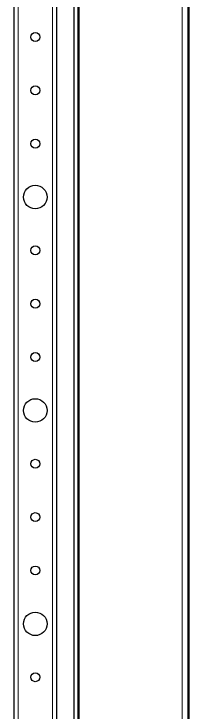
# Model space of a CAD drawing. Header units: millimetres. Extents: x -1414 to 3358, y -1920 to 1219.
# Drawn here: x -449.9 to -367.8, y -862.6 to -535.4 of the extents above; entities that cross this region are included whole.
import ezdxf

# ---------------------------------------------------------------- set-up
doc = ezdxf.new("R2010")
doc.units = ezdxf.units.MM

msp = doc.modelspace()

# ---------------------------------------------------------------- linework, layer by layer
at = {"color": 7, "linetype": 'Continuous', "lineweight": 25}
for p, q in [((-421.94, 720.28), (-421.94, -1162.72)), ((-419.94, 720.28), (-419.94, -1162.72)), ((-368.44, 710.57), (-368.44, -1153)), ((-449.94, 696.28), (-449.94, -1138.72)), ((-429.94, 696.28), (-429.94, -1138.72))]:
    msp.add_line(p, q, dxfattribs=at)
at = {"color": 8, "linetype": 'Continuous', "lineweight": 18}
for p, q in [((-419.34, -1162.72), (-419.34, 720.28)), ((-367.84, -1154.04), (-367.84, 711.61)), ((-371.04, 706.07), (-371.04, -1148.5)), ((-447.94, 696.28), (-447.94, -1138.72)), ((-431.94, 696.28), (-431.94, -1138.72))]:
    msp.add_line(p, q, dxfattribs=at)
at = {"color": 7, "linetype": 'Continuous', "lineweight": 25}
for centre, radius in [((-439.94, -546.22), 2.1), ((-439.94, -571.22), 2.1), ((-439.94, -596.22), 2.1), ((-439.94, -621.22), 5.5), ((-439.94, -646.22), 2.1), ((-439.94, -671.22), 2.1), ((-439.94, -696.22), 2.1), ((-439.94, -721.22), 5.5), ((-439.94, -746.22), 2.1), ((-439.94, -771.22), 2.1), ((-439.94, -796.22), 2.1), ((-439.94, -821.22), 5.5), ((-439.94, -846.22), 2.1)]:
    msp.add_circle(centre, radius, dxfattribs=at)

doc.saveas('drawing.dxf')
